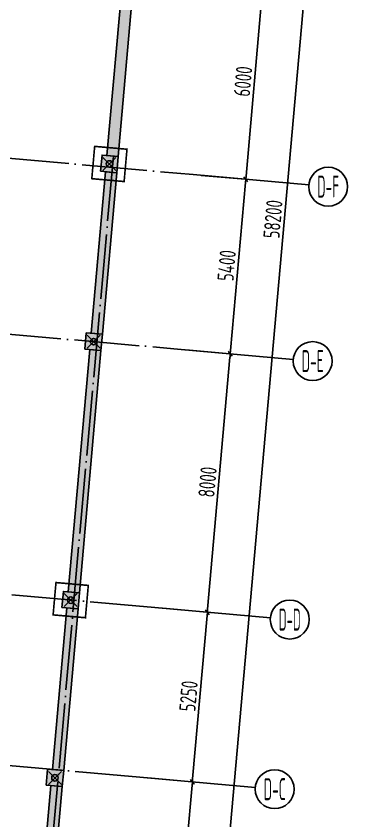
# Model space of a CAD drawing. Extents: x -57409 to 252654, y -8259 to 229119.
# Drawn here: x 214449 to 225387, y 32234 to 57045 of the extents above; entities that cross this region are included whole.
import ezdxf
from ezdxf.enums import TextEntityAlignment as Align

# ---------------------------------------------------------------- set-up
doc = ezdxf.new("R2010")
doc.units = 0
doc.header["$LTSCALE"] = 100
doc.header["$PDMODE"] = 35
doc.header["$PDSIZE"] = 200
doc.linetypes.add('DOTE', pattern=[2.42, 2, -0.2, 0.02, -0.2])
doc.layers.get('0').update_dxf_attribs({"linetype": 'CONTINUOUS'})
doc.layers.get('Defpoints').update_dxf_attribs({"linetype": 'CONTINUOUS'})
for name, color, linetype in [('B-TEXT', 3, 'CONTINUOUS'), ('COLU', 7, 'CONTINUOUS'), ('CT', 2, 'CONTINUOUS'), ('dote', 253, 'DOTE'), ('h填实-柱墙', 254, 'CONTINUOUS'), ('WALL', 3, 'CONTINUOUS'), ('Z-AXIS', 3, 'CONTINUOUS')]:
    doc.layers.add(name, color=color, linetype=linetype)
doc.layers.add('重心计算', color=7, linetype='CONTINUOUS', plot=False)
doc.styles.add('_TCH_AXIS', font='tssdeng.shx', dxfattribs={"width": 0.7, "bigfont": 'tssdchn.shx'})
doc.styles.add('COMPLEX', font='tssdeng.shx', dxfattribs={"width": 0.7, "bigfont": 'tssdchn.shx'})
doc.styles.add('TSSD_Dimension', font='tssdeng.shx', dxfattribs={"width": 0.7})
doc.dimstyles.new('TSSD_100_100$0', dxfattribs={"dimtxt": 300, "dimasz": 100, "dimexe": 100, "dimexo": 250, "dimgap": 100, "dimtad": 1, "dimdec": 0, "dimzin": 0, "dimdsep": 46, "dimtxsty": 'TSSD_Dimension', "dimblk": '_tsdbk', "dimblk1": '_tsdbk', "dimblk2": '_tsdbk', "dimsah": 1, "dimcen": 0, "dimdle": 100, "dimclrt": 7, "dimadec": 0, "dimazin": 0, "dimtfac": 1, "dimtdec": 0, "dimtix": 1, "dimtmove": 2, "dimatfit": 3, "dimldrblk": '_tsdbk', "dimfxl": 1, "dimtolj": 1, "dimtzin": 0, "dimarcsym": 0})

# ---------------------------------------------------------------- blocks, each defined once
blk = doc.blocks.new('_tsdbk')
blk.add_line((-1, 0), (0, 0))
at = {"const_width": 0.5}
blk.add_lwpolyline([(-0.7, -0.7), (0.7, 0.7)], dxfattribs=at)
blk = doc.blocks.new('*D12')
at = {"layer": 'Defpoints', "color": 0}
for p in [(222375, 79998), (225287, 79740), (217234, 22026)]:
    blk.add_point(p, dxfattribs=at)
at = {"layer": 'Z-AXIS', "color": 0, "lineweight": -2}
for p, q in [((222624, 79976), (225387, 79731)), ((220154, 21867), (225278, 79640)), ((217483, 22004), (220245, 21759))]:
    blk.add_line(p, q, dxfattribs=at)
at = {"layer": 'Z-AXIS', "color": 0, "lineweight": -2, "xscale": 100, "yscale": 100, "zscale": 100}
for p, rotation in [((225287, 79740), 84.93164578912575), ((220145, 21768), 264.9316457891258)]:
    blk.add_blockref('_tsdbk', p, dxfattribs=dict(at, rotation=rotation))
at = {"layer": 'Z-AXIS', "color": 7, "insert": (222368, 50785), "char_height": 500, "attachment_point": 5, "rotation": 84.9316, "style": 'TSSD_Dimension'}
blk.add_mtext('\\A1;58200', dxfattribs=at)
blk = doc.blocks.new('*D26')
at = {"layer": 'Defpoints', "color": 0}
for p in [(218722, 38810), (220345, 38666), (218259, 33581)]:
    blk.add_point(p, dxfattribs=at)
at = {"layer": 'Z-AXIS', "color": 0, "lineweight": -2}
for p, q in [((218971, 38788), (220445, 38657)), ((219890, 33536), (220337, 38566)), ((218508, 33558), (219981, 33428))]:
    blk.add_line(p, q, dxfattribs=at)
at = {"layer": 'Z-AXIS', "color": 0, "lineweight": -2, "xscale": 100, "yscale": 100, "zscale": 100}
for p, rotation in [((220345, 38666), 84.93164578912575), ((219882, 33437), 264.9316457891258)]:
    blk.add_blockref('_tsdbk', p, dxfattribs=dict(at, rotation=rotation))
at = {"layer": 'Z-AXIS', "color": 7, "insert": (219765, 36082), "char_height": 500, "attachment_point": 5, "rotation": 84.9316, "style": 'TSSD_Dimension'}
blk.add_mtext('\\A1;5250', dxfattribs=at)
blk = doc.blocks.new('*D41')
at = {"layer": 'Defpoints', "color": 0}
for p in [(218259, 33581), (219882, 33437), (217728, 27604)]:
    blk.add_point(p, dxfattribs=at)
at = {"layer": 'Z-AXIS', "color": 0, "lineweight": -2}
for p, q in [((218508, 33558), (219981, 33428)), ((219360, 27560), (219873, 33337)), ((217978, 27582), (219451, 27451))]:
    blk.add_line(p, q, dxfattribs=at)
at = {"layer": 'Z-AXIS', "color": 0, "lineweight": -2, "xscale": 100, "yscale": 100, "zscale": 100}
for p, rotation in [((219882, 33437), 84.93164578912575), ((219352, 27460), 264.9316457891258)]:
    blk.add_blockref('_tsdbk', p, dxfattribs=dict(at, rotation=rotation))
at = {"layer": 'Z-AXIS', "color": 7, "insert": (219268, 30479), "char_height": 500, "attachment_point": 5, "rotation": 84.9316, "style": 'TSSD_Dimension'}
blk.add_mtext('\\A1;6000', dxfattribs=at)
blk = doc.blocks.new('_AXISO')
blk.add_circle((0, 0), 0.5)
at = {"layer": 'B-TEXT', "style": 'COMPLEX', "width": 1.450893}
blk.add_attdef('A', text='', height=0.56, dxfattribs=at).set_placement((0.249375, -0.28), (0.749375, -0.28), align=Align.FIT)
blk = doc.blocks.new('*D42')
at = {"layer": 'Defpoints', "color": 0}
for p in [(220436, 58134), (222059, 57990), (219906, 52158)]:
    blk.add_point(p, dxfattribs=at)
at = {"layer": 'Z-AXIS', "color": 0, "lineweight": -2}
for p, q in [((220685, 58112), (222159, 57981)), ((221538, 52113), (222050, 57891)), ((220155, 52136), (221629, 52005))]:
    blk.add_line(p, q, dxfattribs=at)
at = {"layer": 'Z-AXIS', "color": 0, "lineweight": -2, "xscale": 100, "yscale": 100, "zscale": 100}
for p, rotation in [((222059, 57990), 84.93164578912575), ((221529, 52014), 264.9316457891258)]:
    blk.add_blockref('_tsdbk', p, dxfattribs=dict(at, rotation=rotation))
at = {"layer": 'Z-AXIS', "color": 7, "insert": (221446, 55033), "char_height": 500, "attachment_point": 5, "rotation": 84.9316, "style": 'TSSD_Dimension'}
blk.add_mtext('\\A1;6000', dxfattribs=at)
blk = doc.blocks.new('*D43')
at = {"layer": 'Defpoints', "color": 0}
for p in [(219429, 46779), (221052, 46635), (218722, 38810)]:
    blk.add_point(p, dxfattribs=at)
at = {"layer": 'Z-AXIS', "color": 0, "lineweight": -2}
for p, q in [((219678, 46757), (221152, 46626)), ((220354, 38766), (221043, 46535)), ((218971, 38788), (220445, 38657))]:
    blk.add_line(p, q, dxfattribs=at)
at = {"layer": 'Z-AXIS', "color": 0, "lineweight": -2, "xscale": 100, "yscale": 100, "zscale": 100}
for p, rotation in [((221052, 46635), 84.93164578912575), ((220345, 38666), 264.9316457891258)]:
    blk.add_blockref('_tsdbk', p, dxfattribs=dict(at, rotation=rotation))
at = {"layer": 'Z-AXIS', "color": 7, "insert": (220350, 42681), "char_height": 500, "attachment_point": 5, "rotation": 84.9316, "style": 'TSSD_Dimension'}
blk.add_mtext('\\A1;8000', dxfattribs=at)
blk = doc.blocks.new('*D44')
at = {"layer": 'Defpoints', "color": 0}
for p in [(219906, 52158), (221529, 52014), (219429, 46779)]:
    blk.add_point(p, dxfattribs=at)
at = {"layer": 'Z-AXIS', "color": 0, "lineweight": -2}
for p, q in [((220155, 52136), (221629, 52005)), ((221061, 46734), (221520, 51914)), ((219678, 46757), (221152, 46626))]:
    blk.add_line(p, q, dxfattribs=at)
at = {"layer": 'Z-AXIS', "color": 0, "lineweight": -2, "xscale": 100, "yscale": 100, "zscale": 100}
for p, rotation in [((221529, 52014), 84.93164578912575), ((221052, 46635), 264.9316457891258)]:
    blk.add_blockref('_tsdbk', p, dxfattribs=dict(at, rotation=rotation))
at = {"layer": 'Z-AXIS', "color": 7, "insert": (220942, 49355), "char_height": 500, "attachment_point": 5, "rotation": 84.9316, "style": 'TSSD_Dimension'}
blk.add_mtext('\\A1;5400', dxfattribs=at)

msp = doc.modelspace()

# ---------------------------------------------------------------- hatches: boundary and pattern name
at = {"layer": 'h填实-柱墙'}
for points in [[(217724.7, 58123.7), (218073.3, 58092.7), (217596.3, 52713.9), (217247.6, 52744.8)], [(217054.1, 52260), (217552.1, 52215.8), (217596.3, 52713.9), (217098.2, 52758)], [(217203.5, 52246.7), (217552.1, 52215.8), (217110.4, 47235.4), (216761.8, 47266.3)], [(216568.2, 46781.5), (217066.2, 46737.3), (217110.4, 47235.4), (216612.3, 47279.5)], [(216717.6, 46768.2), (217066.2, 46737.3), (216403.6, 39266.6), (216055, 39297.6)], [(215861.4, 38812.8), (216359.5, 38768.6), (216403.6, 39266.6), (215905.6, 39310.8)], [(216010.8, 38799.5), (216359.5, 38768.6), (215917.7, 33788.2), (215569.1, 33819.1)], [(215375.5, 33334.3), (215873.6, 33290.1), (215917.7, 33788.2), (215419.7, 33832.3)], [(209887.1, 28048.5), (209918, 28397.1), (215047.9, 27942.1), (215524.9, 33321), (215873.6, 33290.1), (215365.6, 27562.6)]]:
    msp.add_hatch(color=256, dxfattribs=at).paths.add_polyline_path(points)

# ---------------------------------------------------------------- linework, layer by layer
at = {"layer": 'COLU'}
for points in [[(217054.1, 52260), (217552.1, 52215.8), (217596.3, 52713.9), (217098.2, 52758)], [(216568.2, 46781.5), (217066.2, 46737.3), (217110.4, 47235.4), (216612.3, 47279.5)], [(215861.4, 38812.8), (216359.5, 38768.6), (216403.6, 39266.6), (215905.6, 39310.8)], [(215375.5, 33334.3), (215873.6, 33290.1), (215917.7, 33788.2), (215419.7, 33832.3)]]:
    msp.add_lwpolyline(points, close=True, dxfattribs=at)
at = {"layer": 'CT', "const_width": 50}
for points in [[(216783, 52033.1), (217779, 51944.7), (217867.4, 52940.8), (216871.3, 53029.1)], [(215590.3, 38585.8), (216586.4, 38497.5), (216674.7, 39493.6), (215678.7, 39581.9)]]:
    msp.add_lwpolyline(points, close=True, dxfattribs=at)
at = {"layer": 'dote', "ltscale": 10}
for p, q in [((141762.9, 59088.2), (219906.2, 52157.6)), ((124651.1, 55184.7), (219429.1, 46778.7)), ((218722.4, 38810), (50731.8, 53709.3)), ((217446.9, 52727.1), (214449.2, 18928.3)), ((218258.6, 33580.5), (58336.3, 47764.2))]:
    msp.add_line(p, q, dxfattribs=at)
at = {"layer": 'WALL'}
for points in [[(217724.7, 58123.7), (218073.3, 58092.7), (217596.3, 52713.9), (217247.6, 52744.8)], [(217203.5, 52246.7), (217552.1, 52215.8), (217110.4, 47235.4), (216761.8, 47266.3)], [(216717.6, 46768.2), (217066.2, 46737.3), (216403.6, 39266.6), (216055, 39297.6)], [(216010.8, 38799.5), (216359.5, 38768.6), (215917.7, 33788.2), (215569.1, 33819.1)], [(209887.1, 28048.5), (209918, 28397.1), (215047.9, 27942.1), (215524.9, 33321), (215873.6, 33290.1), (215365.6, 27562.6)]]:
    msp.add_lwpolyline(points, close=True, dxfattribs=at)
at = {"layer": 'Z-AXIS'}
for p, q in [((223471.6, 51841.4), (219906.2, 52157.6)), ((222994.5, 46462.5), (219429.1, 46778.7)), ((222287.8, 38493.8), (218722.4, 38810)), ((221824, 33264.3), (218258.6, 33580.5))]:
    msp.add_line(p, q, dxfattribs=at)
at = {"layer": '重心计算', "color": 5}
for p in [(217325.2, 52486.9), (217325.2, 52486.9), (216839.3, 47008.4), (216839.3, 47008.4), (216132.5, 39039.7), (216132.5, 39039.7), (215646.6, 33561.2), (215646.6, 33561.2)]:
    msp.add_point(p, dxfattribs=at)

# ---------------------------------------------------------------- block references
at = {"layer": 'Z-AXIS'}
ref = msp.add_blockref('_AXISO', (224069.2, 51788.4), dxfattribs=dict(at, xscale=1199.999999999998, yscale=1200, zscale=1200, rotation=359.9996457873818))
ref.add_attrib('A', 'D-F', dxfattribs={"color": 7, "height": 678.82, "rotation": 359.99965, "style": '_TCH_AXIS', "width": 0.433333}).set_placement((223729.8, 51449), (224408.6, 51449), align=Align.FIT)
ref = msp.add_blockref('_AXISO', (223592.2, 46409.5), dxfattribs=dict(at, xscale=1199.999999999998, yscale=1200, zscale=1200, rotation=359.9996457873818))
ref.add_attrib('A', 'D-E', dxfattribs={"color": 7, "height": 678.82, "rotation": 359.99965, "style": '_TCH_AXIS', "width": 0.433333}).set_placement((223252.8, 46070.1), (223931.6, 46070.1), align=Align.FIT)
ref = msp.add_blockref('_AXISO', (222885.4, 38440.8), dxfattribs=dict(at, xscale=1199.999999999998, yscale=1200, zscale=1200, rotation=359.9996457873818))
ref.add_attrib('A', 'D-D', dxfattribs={"color": 7, "height": 678.82, "rotation": 359.99965, "style": '_TCH_AXIS', "width": 0.42623}).set_placement((222546, 38101.4), (223224.8, 38101.4), align=Align.FIT)
ref = msp.add_blockref('_AXISO', (222421.6, 33211.3), dxfattribs=dict(at, xscale=1199.999999999998, yscale=1200, zscale=1200, rotation=359.9996457873818))
ref.add_attrib('A', 'D-C', dxfattribs={"color": 7, "height": 678.82, "rotation": 359.99965, "style": '_TCH_AXIS', "width": 0.419355}).set_placement((222082.2, 32871.9), (222761, 32871.9), align=Align.FIT)

# ---------------------------------------------------------------- dimensions: what is measured, and where the dimension line sits
for base, p1, p2, picture, middle in [((225287.1, 79740.1), (217233.8, 22025.9), (222375.4, 79998.3), '*D12', (222367.6, 50784.8)), ((222059.3, 57990.2), (219906.2, 52157.6), (220436.2, 58134.2), '*D42', (221445.6, 55032.9)), ((221529.2, 52013.7), (219429.1, 46778.7), (219906.2, 52157.6), '*D44', (220942.1, 49355.1)), ((221052.2, 46634.8), (218722.4, 38810), (219429.1, 46778.7), '*D43', (220350.2, 42681.3)), ((220345.4, 38666.1), (218258.6, 33580.5), (218722.4, 38810), '*D26', (219764.9, 36082.2)), ((219881.6, 33436.6), (217728.5, 27604), (218258.6, 33580.5), '*D41', (219268, 30479.2))]:
    dim = msp.add_linear_dim(base=base, p1=p1, p2=p2, angle=84.93165, dimstyle='TSSD_100_100$0', override={"dimtxt": 500}, dxfattribs=at)
    dim.commit()
    dim.dimension.update_dxf_attribs({"geometry": picture, "text_midpoint": middle})

doc.saveas('drawing.dxf')
